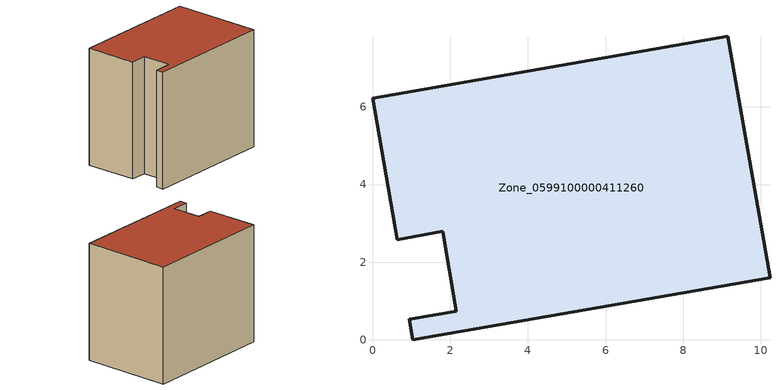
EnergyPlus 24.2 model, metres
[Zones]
Zone_0599100000411260
 floor ground (C_G): 2.16,0.74 1.81,2.8 0.64,2.58 0,6.23 9.15,7.82 10.24,1.6 1.04,0 0.95,0.53 z0
 wall outside (C_F): 1.81,2.8 2.16,0.74 0.95,0.53 1.04,0 10.24,1.6 9.15,7.82 0,6.23 0.64,2.58 1.81,2.8 z0:8.32
 roof outside (C_R): 1.04,0 10.24,1.6 9.15,7.82 0,6.23 0.64,2.58 1.81,2.8 2.16,0.74 0.95,0.53 z8.32
[BUILDING]
Pand.0599100000411260: North Axis=0; Terrain=City; Loads Convergence Tolerance Value=0.04; Temperature Convergence Tolerance Value=0.4; Solar Distribution=FullExterior; Maximum Number of Warmup Days=25; Minimum Number of Warmup Days=1
[Site:Location]
Rotterdam.The.Hague.AP_ZH_NLD Design_Conditions: Latitude=51.96; Longitude=4.45; Time Zone=1; Elevation=-4.5
[SITE:GROUNDTEMPERATURE:BUILDINGSURFACE]
18, 18, 18, 18, 18, 18, 18, 18, 18, 18, 18, 18
[MATERIAL] Thermal Absorptance=0.9; Solar Absorptance=0.7; Visible Absorptance=0.7
Name | Roughness | Thickness | Conductivity | Density | Specific Heat
G.TI.1992-2005 | MediumSmooth | 0.15 | 0.06 | 540 | 1210
F.TI.1992-2005 | Rough | 0.3 | 0.12 | 1920 | 840
R.TI.1992-2005 | MediumRough | 0.2 | 0.08 | 1500 | 1000
[CONSTRUCTION]
C_G: G.TI.1992-2005
C_F: F.TI.1992-2005
C_R: R.TI.1992-2005
[ZONE]
Zone_0599100000411260: Type=1; Multiplier=1; Ceiling Height=Autocalculate; Volume=Autocalculate; Floor Area=autocalculate; Part of Total Floor Area=Yes
[ZONEINFILTRATION:DESIGNFLOWRATE]
Infil_Zone_0599100000411260: Zone or ZoneList or Space or SpaceList=Zone_0599100000411260; Schedule=AlwaysOn; Design Flow Rate Calculation Method=Flow/Area; Flow Rate per Floor Area=0.0015; Constant Term Coefficient=1; Temperature Term Coefficient=0; Velocity Term Coefficient=0; Velocity Squared Term Coefficient=0
[HVACTEMPLATE:ZONE:IDEALLOADSAIRSYSTEM]
Zone_0599100000411260: Maximum Heating Supply Air Temperature=50; Minimum Cooling Supply Air Temperature=13; Maximum Heating Supply Air Humidity Ratio=0.0156; Minimum Cooling Supply Air Humidity Ratio=0.0077; Heating Limit=NoLimit; Cooling Limit=NoLimit; Dehumidification Control Type=ConstantSensibleHeatRatio; Cooling Sensible Heat Ratio=0.7; Dehumidification Setpoint=60; Humidification Control Type=None; Humidification Setpoint=30; Outdoor Air Method=None; Outdoor Air Flow Rate per Person=0.00944; Outdoor Air Flow Rate per Zone Floor Area=0; Outdoor Air Flow Rate per Zone=0; Demand Controlled Ventilation Type=None; Outdoor Air Economizer Type=NoEconomizer; Heat Recovery Type=None; Sensible Heat Recovery Effectiveness=0.7; Latent Heat Recovery Effectiveness=0.65
[ZONECONTROL:THERMOSTAT]
ThermostatControl_Zone_0599100000411260: Zone or ZoneList=Zone_0599100000411260; Control Type Schedule=DualSetpointControlType; Control 1=Thermostat_Zone_0599100000411260; Temperature Difference Between Cutout And Setpoint=0
[THERMOSTATSETPOINT:DUALSETPOINT]
Thermostat_Zone_0599100000411260: Heating Setpoint Temperature Schedule=HeatingSetpoint_Zone_0599100000411260; Cooling Setpoint Temperature Schedule=CoolingSetpoint_Zone_0599100000411260
[SCHEDULE:COMPACT]
HeatingSetpoint_Zone_0599100000411260: Through: 12/31, For: AllDays, Until: 24:00, 21
CoolingSetpoint_Zone_0599100000411260: Through: 12/31, For: AllDays, Until: 24:00, 24
DualSetpointControlType: Through: 12/31, For: AllDays, Until: 24:00, 4
AlwaysOn: Through: 12/31, For: AllDays, Until: 24:00, 1
